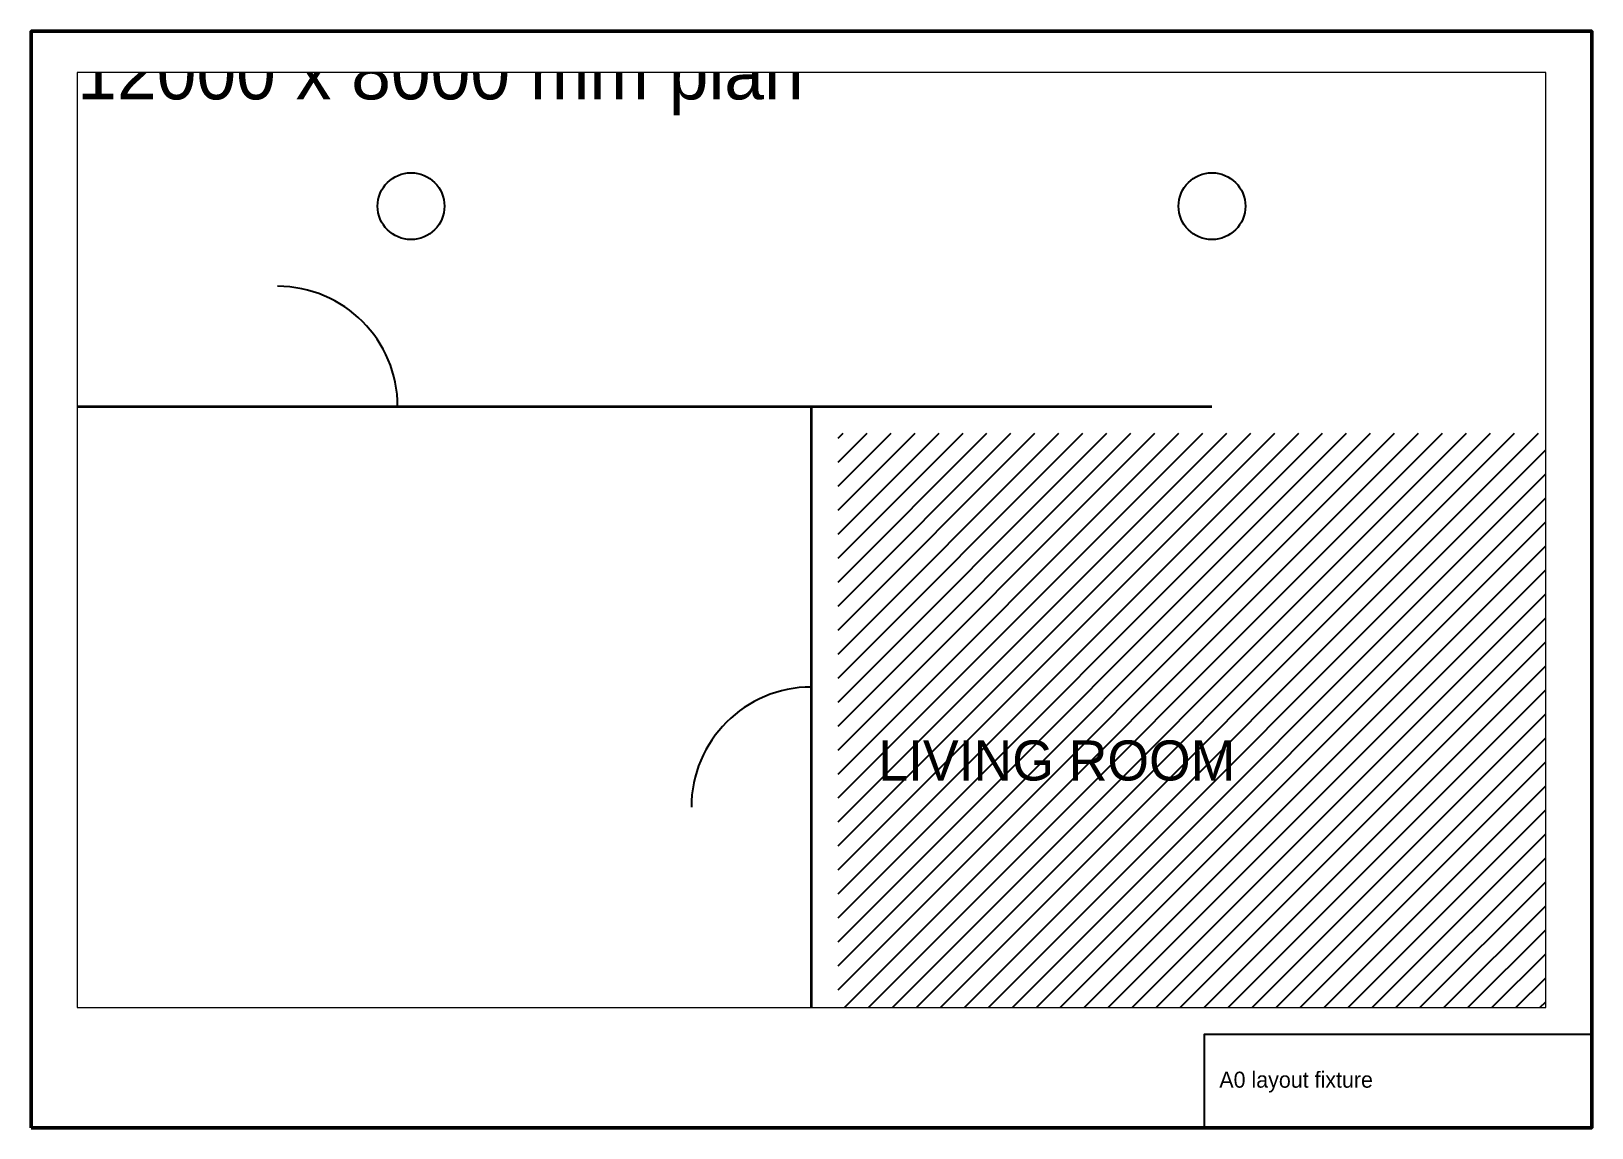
# Paper-space layout 'A0 sheet' of a CAD drawing. Header units: millimetres. Extents: x 10 to 1179, y 10 to 831.
# The model-space entities are those that its viewports show. They can reach past a viewport. Long polylines and large blocks are cut down to what shows.
import ezdxf

# ---------------------------------------------------------------- set-up
doc = ezdxf.new("R2010")
doc.units = ezdxf.units.MM

msp = doc.modelspace()

# ---------------------------------------------------------------- hatches: boundary and pattern name
at = {"layer": 'ROOMS'}
h = msp.add_hatch(dxfattribs=at)
h.set_pattern_fill('ANSI31', scale=40)
h.paths.add_polyline_path([(6200, 200), (11800, 200), (11800, 4800), (6200, 4800)])

# ---------------------------------------------------------------- linework, layer by layer
at = {"layer": 'COLUMNS', "color": 5}
for centre in [(3000, 6500), (9000, 6500)]:
    msp.add_circle(centre, 250, dxfattribs=at)
at = {"layer": 'DOORS', "color": 3}
for centre, start, end in [((2000, 5000), 0, 90), ((6000, 2000), 90, 180)]:
    msp.add_arc(centre, 900, start, end, dxfattribs=at)
at = {"layer": 'WALLS', "color": 1, "lineweight": 35}
for points in [[(0, 5000), (9000, 5000)], [(6000, 0), (6000, 5000)]]:
    msp.add_lwpolyline(points, dxfattribs=at)

# ---------------------------------------------------------------- texts
at = {"layer": 'TEXT', "color": 2}
msp.add_text('12000 x 8000 mm plan', height=400, dxfattribs=at).set_placement((500, 7300))
at = {"layer": 'TEXT', "color": 7}
msp.add_text('LIVING ROOM', height=300, dxfattribs=at).set_placement((6500, 2200))

psp = doc.layouts.new('A0 sheet')

# ---------------------------------------------------------------- linework, layer by layer
at = {"color": 7, "lineweight": 50}
psp.add_lwpolyline([(10, 10), (1179, 10), (1179, 831), (10, 831)], close=True, dxfattribs=at)
at = {"color": 7, "lineweight": 25}
psp.add_lwpolyline([(889, 10), (889, 80), (1179, 80)], dxfattribs=at)

# ---------------------------------------------------------------- texts
at = {"color": 7}
psp.add_text('A0 layout fixture', height=12, dxfattribs=at).set_placement((900, 40))

# ---------------------------------------------------------------- viewports
at = {"layer": 'VIEWPORTS'}
psp.add_viewport(center=(594.5, 450), size=(1100, 700), view_center_point=(6000, 4000), view_height=7000, dxfattribs=at)

doc.saveas('drawing.dxf')
